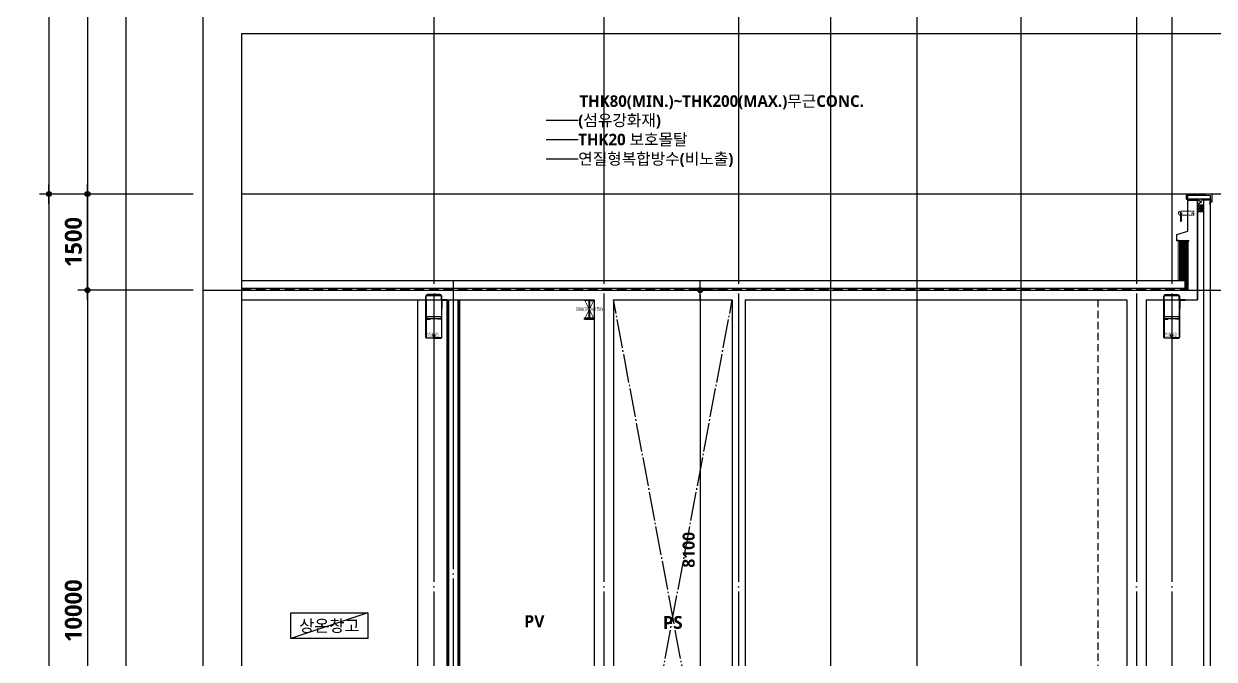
# Model space of a CAD drawing. Header units: millimetres. Extents: x 0 to 356400, y 0 to 68257.
# Drawn here: x 145533 to 164087, y 45943 to 55856 of the extents above; entities that cross this region are included whole.
import ezdxf
from ezdxf.enums import TextEntityAlignment as Align

# ---------------------------------------------------------------- set-up
doc = ezdxf.new("R2010")
doc.units = ezdxf.units.MM
doc.header["$LTSCALE"] = 75
for name, pattern in [('CEN', [62, 60, -1, 0, -1]), ('HID', [2.3, 1.5, -0.8]), ('HIDDEN', [0.375, 0.25, -0.125]), ('STD_HIDDEN', [3, 2, -1]), ('STD_SHAFT', [7.3, 6, -0.5, 0.3, -0.5]), ('XR-단면도$0$HID', [2, 1.1, -0.9])]:
    doc.linetypes.add(name, pattern=pattern)
doc.layers.get('Defpoints').update_dxf_attribs({"color": 161})
for name, color, linetype in [('##좌굴방지', 6, 'Continuous'), ('A-ANNO-GRA2', 4, 'Continuous'), ('A-ANNO-LEAD', 4, 'Continuous'), ('A-ANNO-TEXT1', 7, 'Continuous'), ('A-CEN', 1, 'CEN'), ('A-CONC-LIN1', 2, 'Continuous'), ('A-DETL-WPRO-TYP2', 5, 'STD_HIDDEN'), ('A-FLOR-GW', 6, 'Continuous'), ('A-FLOR-OPEN-BELO', 6, 'STD_SHAFT'), ('A-SECT-ELEV', 8, 'Continuous'), ('A-SECT-MATR1', 4, 'Continuous'), ('A-ST-AXIS-CEN', 252, 'CEN'), ('A-ST-AXIS-DIM', 7, 'Continuous'), ('A-ST-CONC', 2, 'Continuous'), ('A-WALL-DRY1', 7, 'Continuous'), ('A-XXXX-SOLD', 252, 'Continuous'), ('ELE3', 4, 'Continuous'), ('주단면도-1$0$A-FIN-TYP1', 6, 'Continuous'), ('주단면도-1$0$A-ST-CONC', 2, 'Continuous'), ('철골', 2, 'Continuous')]:
    doc.layers.add(name, color=color, linetype=linetype)
for name, color, linetype, lineweight in [('A-CONC-LIN2', 7, 'Continuous', 25), ('A-SECT-LIN2', 6, 'Continuous', 20), ('A-WAXM-BLOC', 3, 'Continuous', 25), ('A-WAXM-PANL', 6, 'Continuous', 20), ('A-XXXX-COAT', 8, 'Continuous', 18), ('A-XXXX-FIN2', 6, 'Continuous', 20), ('A-XXXX-HATC', 8, 'Continuous', 18), ('A-XXXX-HID', 8, 'HIDDEN', 18), ('A-XXXX-INSL2', 8, 'Continuous', 18), ('A-XXXX-STL', 3, 'Continuous', 25), ('XR-단면도$0$A-DWXK-OPEN', 1, 'XR-단면도$0$HID', 15), ('XR-단면도$0$A-SECT-LIN2', 6, 'Continuous', 20), ('XR-단면도$0$A-SECT-LIN3', 255, 'Continuous', 18)]:
    doc.layers.add(name, color=color, linetype=linetype, lineweight=lineweight)
doc.layers.add('A-XXXX-NPLT', color=144, linetype='Continuous', lineweight=15, plot=False)
for name, color, linetype, plot in [('Defpoint', 161, 'Continuous', False), ('G(그리드1)', 185, 'Continuous', False), ('G(그리드2)', 235, 'Continuous', False)]:
    doc.layers.add(name, color=color, linetype=linetype, plot=plot)
doc.styles.add('2020음성 1차', font='NanumGothicBold.ttf')
doc.styles.add('SH_대대리576', font='')
doc.styles.add('SH_진천_나눔', font='NanumGothicBold.ttf')
doc.styles.get("Standard").update_dxf_attribs({"font": 'arial.ttf'})
doc.styles.add('맑은고딕', font='malgun.ttf')
doc.styles.add('성본리_나눔BO', font='')
doc.styles.get('SH_대대리576').set_extended_font_data('NanumGothic', bold=True)
doc.styles.get('성본리_나눔BO').set_extended_font_data('NanumGothic', bold=True)
doc.dimstyles.new('SHP 75', dxfattribs={"dimscale": 75, "dimtxt": 3.5, "dimasz": 1, "dimexe": 2, "dimexo": 2, "dimgap": 1, "dimtad": 1, "dimdec": 0, "dimzin": 0, "dimdsep": 46, "dimtxsty": 'SH_대대리576', "dimblk": 'DIMDOT', "dimcen": 0.09, "dimclrd": 256, "dimclre": 256, "dimclrt": 3, "dimadec": 0, "dimazin": 1, "dimtfac": 1, "dimtdec": 0, "dimtix": 1, "dimtmove": 2, "dimatfit": 0, "dimldrblk": 'DIMDOT', "dimfxl": 1, "dimtfillclr": 3, "dimtolj": 1, "dimtzin": 0, "dimlwd": -1, "dimlwe": -1, "dimarcsym": 0})
doc.dimstyles.new('SHP 75 (in)', dxfattribs={"dimscale": 75, "dimtxt": 2.5, "dimasz": 1, "dimexe": 2, "dimexo": 2, "dimgap": 1, "dimtad": 1, "dimdec": 0, "dimzin": 0, "dimdsep": 46, "dimtxsty": 'SH_대대리576', "dimblk": 'DIMDOT', "dimblk1": 'NONE', "dimblk2": 'DIMDOT', "dimcen": 0.09, "dimclrd": 256, "dimclre": 256, "dimclrt": 3, "dimadec": 0, "dimazin": 1, "dimtfac": 1, "dimtdec": 0, "dimtix": 1, "dimtmove": 2, "dimatfit": 0, "dimldrblk": 'DIMDOT', "dimfxl": 1, "dimtfillclr": 3, "dimtolj": 1, "dimtzin": 0, "dimlwd": -1, "dimlwe": -1, "dimarcsym": 0})
pattern_1 = [(45, (-6816.6069, -6684.5902), (-0.25, 0.25), [])]
pattern_2 = [(45, (-6816.6069, -6684.5902), (-0.25, 0.25), [])]

# ---------------------------------------------------------------- blocks, each defined once
blk = doc.blocks.new('DIMDOT')
at = {"color": 0}
blk.add_line((-2, 0), (2, 0), dxfattribs=at)
for radius in [0.5, 0.25]:
    blk.add_circle((0, 0), radius, dxfattribs=at)
blk = doc.blocks.new('*D2468')
at = {"layer": 'A-ST-AXIS-DIM'}
for p, q in [((148175, 51700), (146375, 51700)), ((146525, 51625), (146525, 41775)), ((148175, 41700), (146375, 41700))]:
    blk.add_line(p, q, dxfattribs=at)
at = {"layer": 'Defpoints', "color": 0}
for p in [(148325, 51700), (146525, 41700), (148325, 41700)]:
    blk.add_point(p, dxfattribs=at)
at = {"layer": 'A-ST-AXIS-DIM', "linetype": 'ByBlock', "xscale": 75, "yscale": 75, "zscale": 75}
for p, rotation in [((146525, 51700), 90), ((146525, 41700), 270)]:
    blk.add_blockref('DIMDOT', p, dxfattribs=dict(at, rotation=rotation))
at = {"layer": 'A-ST-AXIS-DIM', "color": 3, "insert": (146306, 46700), "char_height": 262.5, "attachment_point": 5, "rotation": 90, "style": 'SH_진천_나눔'}
blk.add_mtext('\\A1;10000', dxfattribs=at)
blk = doc.blocks.new('*D2474')
at = {"layer": 'A-ST-AXIS-DIM'}
for p, q in [((148175, 53200), (145775, 53200)), ((145925, 53125), (145925, 22775)), ((148175, 22700), (145775, 22700))]:
    blk.add_line(p, q, dxfattribs=at)
at = {"layer": 'Defpoints', "color": 0}
for p in [(148325, 53200), (145925, 22700), (148325, 22700)]:
    blk.add_point(p, dxfattribs=at)
at = {"layer": 'A-ST-AXIS-DIM', "linetype": 'ByBlock', "xscale": 75, "yscale": 75, "zscale": 75}
for p, rotation in [((145925, 53200), 90), ((145925, 22700), 270)]:
    blk.add_blockref('DIMDOT', p, dxfattribs=dict(at, rotation=rotation))
at = {"layer": 'A-ST-AXIS-DIM', "color": 3, "insert": (145705.14027, 37950), "char_height": 262.5, "attachment_point": 5, "rotation": 90, "style": 'SH_진천_나눔'}
blk.add_mtext('\\A1;30500', dxfattribs=at)
blk = doc.blocks.new('*D2642')
at = {"layer": 'A-ST-AXIS-DIM'}
for p, q in [((148175, 53200), (146375, 53200)), ((146525, 51775), (146525, 53125)), ((148175, 51700), (146375, 51700))]:
    blk.add_line(p, q, dxfattribs=at)
at = {"layer": 'Defpoints', "color": 0}
for p in [(146525, 53200), (148325, 53200), (148325, 51700)]:
    blk.add_point(p, dxfattribs=at)
at = {"layer": 'A-ST-AXIS-DIM', "linetype": 'ByBlock', "xscale": 75, "yscale": 75, "zscale": 75}
for p, rotation in [((146525, 53200), 90), ((146525, 51700), 270)]:
    blk.add_blockref('DIMDOT', p, dxfattribs=dict(at, rotation=rotation))
at = {"layer": 'A-ST-AXIS-DIM', "color": 3, "insert": (146306, 52450), "char_height": 262.5, "attachment_point": 5, "rotation": 90, "style": 'SH_진천_나눔'}
blk.add_mtext('\\A1;1500', dxfattribs=at)
blk = doc.blocks.new('*D3602')
at = {"layer": 'A-ST-AXIS-DIM'}
for p, q in [((156425, 51700), (155925, 51700)), ((156075, 51625), (156075, 43675)), ((156425, 43600), (155925, 43600))]:
    blk.add_line(p, q, dxfattribs=at)
at = {"layer": 'Defpoints', "color": 0}
for p in [(156575, 51700), (156075, 43600), (156575, 43600)]:
    blk.add_point(p, dxfattribs=at)
at = {"layer": 'A-ST-AXIS-DIM', "linetype": 'ByBlock', "xscale": 75, "yscale": 75, "zscale": 75}
for p, rotation in [((156075, 51700), 90), ((156075, 43600), 270)]:
    blk.add_blockref('DIMDOT', p, dxfattribs=dict(at, rotation=rotation))
at = {"layer": 'A-ST-AXIS-DIM', "color": 3, "insert": (155897, 47650), "char_height": 187.5, "attachment_point": 5, "rotation": 90, "style": 'SH_대대리576'}
blk.add_mtext('\\A1;8100', dxfattribs=at)
blk = doc.blocks.new('_None')
blk = doc.blocks.new('G$C21FA9DC6')
at = {"layer": 'A-XXXX-NPLT'}
for p, q in [((135, 300), (285, 0)), ((135, 0), (285, 300))]:
    blk.add_line(p, q, dxfattribs=at)
at = {"layer": '철골', "ltscale": 3}
for p, q in [((135, 300), (285, 300)), ((135, 300), (135, 287)), ((206, 287), (135, 287)), ((206, 13), (206, 287)), ((214, 13), (214, 287)), ((214, 287), (285, 287)), ((285, 300), (285, 287)), ((206, 13), (135, 13)), ((135, 0), (135, 13)), ((135, 0), (285, 0)), ((285, 13), (214, 13)), ((285, 0), (285, 13))]:
    blk.add_line(p, q, dxfattribs=at)
at = {"layer": 'A-XXXX-NPLT', "style": '맑은고딕'}
blk.add_text('SB0(300x150)', height=50, dxfattribs=at).set_placement((206, 150), align=Align.MIDDLE)
blk = doc.blocks.new('G$CAE72A2D7')
h = blk.add_hatch()
h.set_pattern_fill('ANSI31', color=252, scale=0.1, angle=45, style=0)
h.set_pattern_definition(pattern_1)
h.paths.add_polyline_path([(84, 594), (84, 629), (90, 629), (90, 594)])
h = blk.add_hatch()
h.set_pattern_fill('ANSI31', color=252, scale=0.1, angle=45, style=0)
h.set_pattern_definition(pattern_1)
h.paths.add_polyline_path([(184, 675), (234, 675), (234, 669), (184, 669)])
h = blk.add_hatch()
h.set_pattern_fill('ANSI31', color=252, scale=0.1, angle=45, style=0)
h.set_pattern_definition(pattern_1)
h.paths.add_polyline_path([(334, 594), (334, 629), (328, 629), (328, 594)])
at = {"layer": '##좌굴방지'}
for points in [[(328, 302), (90, 302), (90, 296), (150, 296), (150, 302)], [(98, 302), (98, 342), (320, 342), (320, 302)], [(328, 302), (328, 296), (268, 296), (268, 302)]]:
    blk.add_lwpolyline(points, dxfattribs=at)
at = {"color": 2, "linetype": 'Continuous'}
for p, q in [((84, 594), (84, 654)), ((84, 594), (90, 594)), ((90, 594), (90, 654)), ((105, 675), (313, 675)), ((105, 669), (313, 669)), ((328, 594), (328, 654)), ((334, 594), (328, 594)), ((334, 594), (334, 654))]:
    blk.add_line(p, q, dxfattribs=at)
at = {"color": 7, "linetype": 'Continuous'}
for p, q in [((84, 575), (84, 465)), ((334, 575), (334, 465))]:
    blk.add_line(p, q, dxfattribs=at)
at = {"color": 3, "linetype": 'Continuous'}
for p, q in [((109, 675), (109, 687)), ((109, 687), (309, 687)), ((109, 675), (309, 675)), ((309, 675), (309, 687))]:
    blk.add_line(p, q, dxfattribs=at)
at = {"color": 2, "linetype": 'Continuous'}
for points in [[(191, 54), (196, 56), (208, 24, -0.520567), (191, 0), (102, 0, -0.414214), (84, 18), (84, 580, 0.413373), (70, 594), (0, 594), (0, 600), (70, 600, -0.413938), (90, 580), (90, 18, 0.414214), (102, 6), (191, 6, 0.520567), (202, 22)], [(227, 54), (222, 56), (210, 24, 0.520567), (227, 0), (316, 0, 0.414214), (334, 18), (334, 580, -0.413373), (348, 594), (418, 594), (418, 600), (348, 600, 0.413938), (328, 580), (328, 18, -0.414214), (316, 6), (227, 6, -0.520567), (216, 22)]]:
    blk.add_lwpolyline(points, format="xyb", close=True, dxfattribs=at)
for centre, radius, start, end in [((105, 654), 21, 90, 180), ((105, 654), 15, 90, 180), ((313, 654), 21, 0, 90), ((313, 654), 15, 0, 90)]:
    blk.add_arc(centre, radius, start, end, dxfattribs=at)
at = {"layer": 'Defpoint', "linetype": 'Continuous'}
for s, p in [('AG1B (R)', (102, 73)), ('250 X 750', (102, 33))]:
    blk.add_text(s, height=30, dxfattribs=at).set_placement(p, align=Align.MIDDLE_LEFT)
blk = doc.blocks.new('G$C6436FE37')
h = blk.add_hatch()
h.set_pattern_fill('ANSI31', color=252, scale=0.1, angle=45, style=0)
h.set_pattern_definition(pattern_2)
h.paths.add_polyline_path([(84, 594), (84, 629), (90, 629), (90, 594)])
h = blk.add_hatch()
h.set_pattern_fill('ANSI31', color=252, scale=0.1, angle=45, style=0)
h.set_pattern_definition(pattern_2)
h.paths.add_polyline_path([(184, 675), (234, 675), (234, 669), (184, 669)])
h = blk.add_hatch()
h.set_pattern_fill('ANSI31', color=252, scale=0.1, angle=45, style=0)
h.set_pattern_definition(pattern_2)
h.paths.add_polyline_path([(334, 594), (334, 629), (328, 629), (328, 594)])
at = {"layer": '##좌굴방지'}
for points in [[(328, 302), (90, 302), (90, 296), (150, 296), (150, 302)], [(98, 302), (98, 342), (320, 342), (320, 302)], [(328, 302), (328, 296), (268, 296), (268, 302)]]:
    blk.add_lwpolyline(points, dxfattribs=at)
at = {"color": 2, "linetype": 'Continuous'}
for p, q in [((84, 594), (84, 654)), ((84, 594), (90, 594)), ((90, 594), (90, 654)), ((105, 675), (313, 675)), ((105, 669), (313, 669)), ((328, 594), (328, 654)), ((334, 594), (328, 594)), ((334, 594), (334, 654))]:
    blk.add_line(p, q, dxfattribs=at)
at = {"color": 7, "linetype": 'Continuous'}
for p, q in [((84, 575), (84, 465)), ((334, 575), (334, 465))]:
    blk.add_line(p, q, dxfattribs=at)
at = {"color": 3, "linetype": 'Continuous'}
for p, q in [((109, 675), (109, 684)), ((109, 684), (309, 684)), ((109, 675), (309, 675)), ((309, 675), (309, 684))]:
    blk.add_line(p, q, dxfattribs=at)
at = {"color": 2, "linetype": 'Continuous'}
for points in [[(191, 54), (196, 56), (208, 24, -0.520567), (191, 0), (102, 0, -0.414214), (84, 18), (84, 580, 0.413373), (70, 594), (0, 594), (0, 600), (70, 600, -0.413938), (90, 580), (90, 18, 0.414214), (102, 6), (191, 6, 0.520567), (202, 22)], [(227, 54), (222, 56), (210, 24, 0.520567), (227, 0), (316, 0, 0.414214), (334, 18), (334, 580, -0.413373), (348, 594), (418, 594), (418, 600), (348, 600, 0.413938), (328, 580), (328, 18, -0.414214), (316, 6), (227, 6, -0.520567), (216, 22)]]:
    blk.add_lwpolyline(points, format="xyb", close=True, dxfattribs=at)
for centre, radius, start, end in [((105, 654), 21, 90, 180), ((105, 654), 15, 90, 180), ((313, 654), 21, 0, 90), ((313, 654), 15, 0, 90)]:
    blk.add_arc(centre, radius, start, end, dxfattribs=at)
at = {"layer": 'Defpoint', "linetype": 'Continuous'}
for s, p in [('AG2A (R)', (102, 73)), ('250 X 750', (102, 33))]:
    blk.add_text(s, height=30, dxfattribs=at).set_placement(p, align=Align.MIDDLE_LEFT)

msp = doc.modelspace()

# ---------------------------------------------------------------- hatches: boundary and pattern name
at = {"layer": 'A-XXXX-HATC'}
h = msp.add_hatch(dxfattribs=at)
h.set_pattern_fill('ANSI37', color=256, scale=100, angle=180)
h.set_pattern_definition([(45, (103940.113, -108490), (-8.8388348, 8.8388348), []), (135, (103940.113, -108490), (-8.8388348, -8.8388348), [])])
h.paths.add_polyline_path([(163655, 51850), (163635, 51850), (163635, 51730), (163655, 51750)])
at = {"layer": 'A-XXXX-SOLD'}
h = msp.add_hatch(dxfattribs=at)
h.set_pattern_fill('ANSI31', color=256, scale=5, angle=180)
h.set_pattern_definition([(45, (19343.218, -272490), (-11.22532015, 11.22532015), [])])
h.paths.add_polyline_path([(163545, 52470), (163635, 52470), (163635, 51850), (163545, 51850)])

# ---------------------------------------------------------------- linework, layer by layer
at = {"layer": 'A-ANNO-GRA2'}
msp.add_lwpolyline([(149696.2, 46666.5), (150896.2, 46666.5), (150896.2, 46268.3), (149696.2, 46268.3)], close=True, dxfattribs=at)
at = {"layer": 'A-ANNO-LEAD'}
for p, q in [((153675, 54350), (154175, 54350)), ((153675, 54050), (154175, 54050)), ((153675, 53750), (154175, 53750))]:
    msp.add_line(p, q, dxfattribs=at)
for points in [[(153675, 51850, 0, 48, 0), (153675, 51994, 0, 0, 0), (153675, 54650, 0, 0, 0), (154175, 54650, 0, 0, 0)], [(164025, 47800, 0, 46.9, 0), (164165.6, 47800, 0, 0, 0), (165225, 47800, 0, 0, 0)]]:
    msp.add_lwpolyline(points, format="xyseb", dxfattribs=at)
at = {"layer": 'A-CEN'}
for p, q in [((154575, 56300), (154575, 9200)), ((156675, 56300), (156675, 9200)), ((162875, 56300), (162875, 9200)), ((152225, 51850), (152225, 41350)), ((148325, 51700), (166225, 51700))]:
    msp.add_line(p, q, dxfattribs=at)
at = {"layer": 'A-CONC-LIN1'}
for p, q in [((163505, 52570), (163675, 52620)), ((163505, 52470), (163505, 52570)), ((163515, 52470), (163505, 52470)), ((163525, 52475), (163515, 52475)), ((163515, 52475), (163515, 52470)), ((163525, 52470), (163525, 52475)), ((163695, 52470), (163525, 52470)), ((163675, 52460), (163695, 52470)), ((163675, 51700), (163675, 52460))]:
    msp.add_line(p, q, dxfattribs=at)
at = {"layer": 'A-CONC-LIN2'}
msp.add_line((163635, 51730), (163635, 51850), dxfattribs=at)
at = {"layer": 'A-DETL-WPRO-TYP2'}
for p, q in [((163695, 52470), (163667, 52463)), ((163667, 52463), (163667, 51744.1)), ((148925, 51715), (163637.9, 51715)), ((163637.9, 51715), (163667, 51744.1)), ((163637.9, 51715), (163667, 51744.1))]:
    msp.add_line(p, q, dxfattribs=at)
at = {"layer": 'A-FLOR-GW'}
for p, q in [((163925, 30702), (163925, 53100)), ((164025, 53175), (164025, 30702))]:
    msp.add_line(p, q, dxfattribs=at)
at = {"layer": 'A-FLOR-OPEN-BELO'}
for p, q in [((154725, 41650), (156575, 51550)), ((156575, 41650), (154725, 51550))]:
    msp.add_line(p, q, dxfattribs=at)
at = {"layer": 'A-FLOR-OPEN-BELO', "linetype": 'HID'}
msp.add_line((162275, 51550), (162275, 39933.3), dxfattribs=at)
at = {"layer": 'A-SECT-ELEV'}
msp.add_line((166225, 53200), (148925, 53200), dxfattribs=at)
at = {"layer": 'A-SECT-LIN2'}
for p, q in [((163675, 52870), (163579.5, 52870)), ((163655, 51750), (163655, 52470)), ((163635, 51730), (163655, 51750))]:
    msp.add_line(p, q, dxfattribs=at)
msp.add_lwpolyline([(163560.5, 52870, -1), (163560.5, 52930), (163675, 52930)], format="xyb", dxfattribs=at)
msp.add_lwpolyline([(163579.5, 52900, 1), (163560.5, 52900), (163560.5, 52781, 1), (163579.5, 52781)], format="xyb", close=True, dxfattribs=at)
msp.add_arc((163570, 52900), 12.4, 320.0084, 219.9916, dxfattribs=at)
at = {"layer": 'A-SECT-MATR1'}
for p, q in [((148925, 51850), (163655, 51850)), ((163655, 51850), (163655, 51746.3)), ((163655, 51850), (163655, 51746.3)), ((148925, 51730), (163638.7, 51730)), ((163638.7, 51730), (163655, 51746.3)), ((163638.7, 51730), (163655, 51746.3))]:
    msp.add_line(p, q, dxfattribs=at)
at = {"layer": 'A-ST-AXIS-CEN'}
for p, q in [((151925, 56300), (151925, 9200)), ((163425, 56300), (163425, 9200))]:
    msp.add_line(p, q, dxfattribs=at)
at = {"layer": 'A-ST-CONC'}
for p, q in [((163825, 53100), (163675, 53100)), ((163825, 53100), (163825, 51550)), ((163825, 53100), (163825, 51550)), ((163675, 51700), (163675, 51930.6)), ((148925, 51700), (163675, 51700)), ((148925, 51550), (154425, 51550)), ((154425, 51550), (154425, 41550)), ((154725, 51550), (154725, 41650)), ((154725, 51550), (156575, 51550)), ((156575, 51550), (156575, 41650)), ((156775, 51550), (156775, 41650)), ((156775, 51550), (162725, 51550)), ((162725, 51550), (162725, 39883.3)), ((163025, 51550), (163825, 51550))]:
    msp.add_line(p, q, dxfattribs=at)
msp.add_lwpolyline([(163025, 51550), (163025, 41550)], dxfattribs=at)
at = {"layer": 'A-WALL-DRY1'}
for p, q in [((152125, 51550), (152125, 41800)), ((152137.5, 51550), (152137.5, 41800)), ((152150, 51550), (152150, 41800)), ((152300, 51550), (152300, 41800)), ((152312.5, 51550), (152312.5, 41800)), ((152325, 51550), (152325, 41800))]:
    msp.add_line(p, q, dxfattribs=at)
at = {"layer": 'A-WAXM-BLOC'}
for p, q in [((163545, 52470), (163545, 51850)), ((163545, 52450), (163635, 52450)), ((163545, 52390), (163635, 52390)), ((163545, 52330), (163635, 52330)), ((163635, 52470), (163635, 51850)), ((163545, 52270), (163635, 52270)), ((163545, 52210), (163635, 52210)), ((163545, 52150), (163635, 52150)), ((163545, 52090), (163635, 52090)), ((163545, 52030), (163635, 52030)), ((163545, 51970), (163635, 51970)), ((163545, 51910), (163635, 51910))]:
    msp.add_line(p, q, dxfattribs=at)
at = {"layer": 'A-WAXM-PANL'}
for p, q in [((163675, 53125), (163675, 53175)), ((163675, 53175), (164025, 53175)), ((164025, 53125), (163675, 53125)), ((164025, 53125), (164025, 53175))]:
    msp.add_line(p, q, dxfattribs=at)
at = {"layer": 'A-XXXX-COAT'}
for p, q in [((163672.6, 53101.4), (163672.6, 53100.6)), ((163673, 53101.4), (163672.6, 53101.4)), ((163672.6, 53094.6), (163672.6, 53095.5)), ((163673, 53094.6), (163672.6, 53094.6)), ((163673, 53099.8), (163673, 53101.4)), ((163673, 53096.3), (163673, 53099.8)), ((163683.5, 53099.8), (163673, 53099.8)), ((163673, 53096.3), (163673, 53094.6)), ((163673, 53096.3), (163683.5, 53096.3)), ((163683.5, 53096.3), (163683.5, 53099.8)), ((163881.5, 53107.3), (163884, 53109.8)), ((163885.2, 53107.3), (163881.5, 53107.3)), ((163881.5, 53107.3), (163884, 53104.8)), ((163884, 53109.8), (163925, 53109.8)), ((163888, 53105.2), (163884, 53104.8)), ((163925, 53104.8), (163884, 53104.8)), ((163885.2, 53107.3), (163888.9, 53109.6)), ((163890.6, 53108.1), (163888, 53105.2)), ((163888.9, 53109.6), (163890.6, 53108.1)), ((163891.5, 53110.8), (163890.5, 53109.8)), ((163891.5, 53103.8), (163890.5, 53104.8)), ((163925, 53110.8), (163891.5, 53110.8)), ((163925, 53103.8), (163891.5, 53103.8)), ((163924.8, 53109.8), (164025, 53109.8)), ((163924.8, 53104.8), (164025, 53104.8)), ((163925, 53110.8), (163925, 53103.8)), ((164025, 53097.3), (164025, 53117.3)), ((164027, 53117.3), (164025, 53117.3)), ((164027, 53097.3), (164025, 53097.3)), ((164027, 53117.3), (164027, 53097.3)), ((164027.5, 53112.3), (164027, 53112.3)), ((164027, 53102.3), (164027.5, 53102.3)), ((164028, 53111.3), (164028, 53111.8)), ((164028, 53111.3), (164028, 53103.3)), ((164032.5, 53111.3), (164028, 53111.3)), ((164032.5, 53109.8), (164028, 53109.8)), ((164032.5, 53104.8), (164028, 53104.8)), ((164028, 53103.3), (164032.5, 53103.3)), ((164028, 53102.8), (164028, 53103.3)), ((164032.5, 53109.8), (164033, 53110.3)), ((164032.5, 53109.8), (164032.9, 53109.4)), ((164032.5, 53104.8), (164032.9, 53105.1)), ((164032.5, 53104.8), (164032.9, 53104.4)), ((164033, 53110.8), (164033, 53110.3)), ((164033, 53105.5), (164033, 53109.1)), ((164033, 53103.8), (164033, 53104.1)), ((164016.5, 53043.5), (164016.5, 53047)), ((164016.5, 53047), (164027, 53047)), ((164027, 53043.5), (164016.5, 53043.5)), ((164027, 53048.7), (164027.4, 53048.7)), ((164027, 53047), (164027, 53048.7)), ((164027, 53043.5), (164027, 53047)), ((164027, 53043.5), (164027, 53041.9)), ((164027, 53041.9), (164027.4, 53041.9)), ((164027.4, 53048.7), (164027.4, 53047.8)), ((164027.4, 53041.9), (164027.4, 53042.7))]:
    msp.add_line(p, q, dxfattribs=at)
for points in [[(163671.6, 53098.5), (163671.6, 53097.6), (163670.4, 53097.6, 0.3279734), (163672.6, 53095.5), (163672.6, 53098), (163672.6, 53100.6, 0.3279734), (163670.4, 53098.5)], [(164028.4, 53045.7), (164028.4, 53044.8), (164029.6, 53044.8, -0.3279734), (164027.4, 53042.7), (164027.4, 53045.3), (164027.4, 53047.8, -0.3279734), (164029.6, 53045.7)]]:
    msp.add_lwpolyline(points, format="xyb", close=True, dxfattribs=at)
for points in [[(163683.5, 53096.9), (163684.8, 53096.9), (163686, 53098), (163684.8, 53099.2), (163683.5, 53099.2)], [(164016.5, 53044.1), (164015.2, 53044.1), (164014, 53045.3), (164015.2, 53046.4), (164016.5, 53046.4)]]:
    msp.add_lwpolyline(points, dxfattribs=at)
for centre, start, end in [((164027.5, 53111.8), 0, 90), ((164027.5, 53102.8), 270, 0), ((164032.5, 53110.8), 0, 90), ((164032.5, 53103.8), 270, 0), ((164032.5, 53109.1), 0, 45), ((164032.5, 53105.5), 315, 0), ((164032.5, 53104.1), 0, 45)]:
    msp.add_arc(centre, 0.5, start, end, dxfattribs=at)
at = {"layer": 'A-XXXX-FIN2'}
msp.add_line((163525, 52470), (163525, 51850), dxfattribs=at)
at = {"layer": 'A-XXXX-HID', "linetype": 'HIDDEN'}
msp.add_lwpolyline([(163675, 52930), (163768, 52930), (163768, 52870), (163675, 52870)], dxfattribs=at)
at = {"layer": 'A-XXXX-HID'}
msp.add_lwpolyline([(163675, 52870), (163675, 52930)], dxfattribs=at)
at = {"layer": 'A-XXXX-HID', "linetype": 'HIDDEN'}
msp.add_circle((163742.7, 52900), 6.5, dxfattribs=at)
at = {"layer": 'A-XXXX-INSL2'}
for p, q in [((163825, 52925), (163925, 52925)), ((163825, 52920), (163925, 52920)), ((163837.5, 53025), (163843, 53023)), ((163837.5, 52975), (163843, 52973)), ((163846.5, 53012.5), (163838.5, 52987.5)), ((163838.5, 52987.5), (163838.5, 52982)), ((163838.5, 52982), (163842, 52977)), ((163846.5, 52962.5), (163838.5, 52937.5)), ((163838.5, 52937.5), (163838.5, 52932)), ((163838.5, 52932), (163842, 52927)), ((163842, 52977), (163847.5, 52975)), ((163842, 52927), (163847.5, 52925)), ((163843, 53023), (163846.5, 53018)), ((163843, 52973), (163846.5, 52968)), ((163846.5, 53018), (163846.5, 53012.5)), ((163846.5, 52968), (163846.5, 52962.5)), ((163847.5, 52975), (163853, 52977)), ((163847.5, 52925), (163853, 52927)), ((163848.5, 53018), (163852, 53023)), ((163848.5, 53012.5), (163848.5, 53018)), ((163856.5, 52987.5), (163848.5, 53012.5)), ((163848.5, 52968), (163852, 52973)), ((163848.5, 52962.5), (163848.5, 52968)), ((163856.5, 52937.5), (163848.5, 52962.5)), ((163852, 53023), (163857.5, 53025)), ((163852, 52973), (163857.5, 52975)), ((163853, 52977), (163856.5, 52982)), ((163853, 52927), (163856.5, 52932)), ((163856.5, 52982), (163856.5, 52987.5)), ((163856.5, 52932), (163856.5, 52937.5)), ((163857.5, 53025), (163863, 53023)), ((163857.5, 52975), (163863, 52973)), ((163866.5, 53012.5), (163858.5, 52987.5)), ((163858.5, 52987.5), (163858.5, 52982)), ((163858.5, 52982), (163862, 52977)), ((163866.5, 52962.5), (163858.5, 52937.5)), ((163858.5, 52937.5), (163858.5, 52932)), ((163858.5, 52932), (163862, 52927)), ((163862, 52977), (163867.5, 52975)), ((163862, 52927), (163867.5, 52925)), ((163863, 53023), (163866.5, 53018)), ((163863, 52973), (163866.5, 52968)), ((163866.5, 53018), (163866.5, 53012.5)), ((163866.5, 52968), (163866.5, 52962.5)), ((163867.5, 52975), (163873, 52977)), ((163867.5, 52925), (163873, 52927)), ((163868.5, 53018), (163872, 53023)), ((163868.5, 53012.5), (163868.5, 53018)), ((163876.5, 52987.5), (163868.5, 53012.5)), ((163868.5, 52968), (163872, 52973)), ((163868.5, 52962.5), (163868.5, 52968)), ((163876.5, 52937.5), (163868.5, 52962.5)), ((163872, 53023), (163877.5, 53025)), ((163872, 52973), (163877.5, 52975)), ((163873, 52977), (163876.5, 52982)), ((163873, 52927), (163876.5, 52932)), ((163876.5, 52982), (163876.5, 52987.5)), ((163876.5, 52932), (163876.5, 52937.5)), ((163877.5, 53025), (163883, 53023)), ((163877.5, 52975), (163883, 52973)), ((163886.5, 53012.5), (163878.5, 52987.5)), ((163878.5, 52987.5), (163878.5, 52982)), ((163878.5, 52982), (163882, 52977)), ((163886.5, 52962.5), (163878.5, 52937.5)), ((163878.5, 52937.5), (163878.5, 52932)), ((163878.5, 52932), (163882, 52927)), ((163882, 52977), (163887.5, 52975)), ((163882, 52927), (163887.5, 52925)), ((163883, 53023), (163886.5, 53018)), ((163883, 52973), (163886.5, 52968)), ((163886.5, 53018), (163886.5, 53012.5)), ((163886.5, 52968), (163886.5, 52962.5)), ((163887.5, 52975), (163893, 52977)), ((163887.5, 52925), (163893, 52927)), ((163888.5, 53018), (163892, 53023)), ((163888.5, 53012.5), (163888.5, 53018)), ((163896.5, 52987.5), (163888.5, 53012.5)), ((163888.5, 52968), (163892, 52973)), ((163888.5, 52962.5), (163888.5, 52968)), ((163896.5, 52937.5), (163888.5, 52962.5)), ((163892, 53023), (163897.5, 53025)), ((163892, 52973), (163897.5, 52975)), ((163893, 52977), (163896.5, 52982)), ((163893, 52927), (163896.5, 52932)), ((163896.5, 52982), (163896.5, 52987.5)), ((163896.5, 52932), (163896.5, 52937.5)), ((163897.5, 53025), (163903, 53023)), ((163897.5, 52975), (163903, 52973)), ((163906.5, 53012.5), (163898.5, 52987.5)), ((163898.5, 52987.5), (163898.5, 52982)), ((163898.5, 52982), (163902, 52977)), ((163906.5, 52962.5), (163898.5, 52937.5)), ((163898.5, 52937.5), (163898.5, 52932)), ((163898.5, 52932), (163902, 52927)), ((163902, 52977), (163907.5, 52975)), ((163902, 52927), (163907.5, 52925)), ((163903, 53023), (163906.5, 53018)), ((163903, 52973), (163906.5, 52968)), ((163906.5, 53018), (163906.5, 53012.5)), ((163906.5, 52968), (163906.5, 52962.5)), ((163907.5, 52975), (163913, 52977)), ((163907.5, 52925), (163913, 52927)), ((163908.5, 53018), (163912, 53023)), ((163908.5, 53012.5), (163908.5, 53018)), ((163916.5, 52987.5), (163908.5, 53012.5)), ((163908.5, 52968), (163912, 52973)), ((163908.5, 52962.5), (163908.5, 52968)), ((163916.5, 52937.5), (163908.5, 52962.5)), ((163912, 53023), (163917.5, 53025)), ((163912, 52973), (163917.5, 52975)), ((163913, 52977), (163916.5, 52982)), ((163913, 52927), (163916.5, 52932)), ((163916.5, 52982), (163916.5, 52987.5)), ((163916.5, 52932), (163916.5, 52937.5)), ((163917.5, 53025), (163923, 53023)), ((163917.5, 52975), (163923, 52973)), ((163925, 53007.8), (163918.5, 52987.5)), ((163918.5, 52987.5), (163918.5, 52982)), ((163918.5, 52982), (163922, 52977)), ((163925, 52957.8), (163918.5, 52937.5)), ((163918.5, 52937.5), (163918.5, 52932)), ((163918.5, 52932), (163922, 52927)), ((163922, 52977), (163925, 52975.9)), ((163922, 52927), (163925, 52925.9)), ((163923, 53023), (163925, 53020.1)), ((163923, 52973), (163925, 52970.1))]:
    msp.add_line(p, q, dxfattribs=at)
at = {"layer": 'A-XXXX-STL'}
for p, q in [((164057, 53200), (163653, 53180)), ((163653, 53180), (163653, 53120)), ((163653, 53120), (163673, 53120)), ((164055, 53198), (163655, 53178)), ((163655, 53178), (163655, 53122)), ((163655, 53122), (163675, 53122)), ((163673, 53120), (163673, 53090)), ((163673, 53090), (163675, 53090)), ((163675, 53122), (163675, 53090)), ((164025, 53040), (164025, 53082)), ((164025, 53082), (164055, 53082)), ((164027, 53040), (164027, 53080)), ((164027, 53080), (164057, 53080)), ((164055, 53082), (164055, 53198)), ((164057, 53080), (164057, 53200)), ((164027, 53040), (164025, 53040))]:
    msp.add_line(p, q, dxfattribs=at)
at = {"layer": 'ELE3'}
for p, q in [((151671, 51550), (151671, 41700)), ((152325, 51550), (152325, 41700))]:
    msp.add_line(p, q, dxfattribs=at)
at = {"layer": 'G(그리드1)'}
for points in [[(168625, 58700), (145925, 58700), (145925, 7400), (168625, 7400)], [(168025, 58100), (146525, 58100), (146525, 8000), (168025, 8000)], [(167425, 57500), (147125, 57500), (147125, 8600), (167425, 8600)], [(166225, 56300), (148325, 56300), (148325, 9200), (166225, 9200)]]:
    msp.add_lwpolyline(points, close=True, dxfattribs=at)
at = {"layer": 'G(그리드2)'}
for p, q in [((158105, 56300), (158105, 7400)), ((159455, 56300), (159455, 7400)), ((161075, 56300), (161075, 7400)), ((150896.2, 46666.5), (149696.2, 46268.3))]:
    msp.add_line(p, q, dxfattribs=at)
msp.add_lwpolyline([(165625, 55700), (148925, 55700), (148925, 9800), (165625, 9800)], close=True, dxfattribs=at)
at = {"layer": 'XR-단면도$0$A-DWXK-OPEN'}
for p, q in [((163830, 53119.6), (163920, 53030.4)), ((163830, 53030.4), (163920, 53119.6))]:
    msp.add_line(p, q, dxfattribs=at)
at = {"layer": 'XR-단면도$0$A-SECT-LIN2'}
for p, q in [((163975, 53125), (163825, 53125)), ((163925, 53025), (163925, 53125)), ((163825, 53025), (163925, 53025))]:
    msp.add_line(p, q, dxfattribs=at)
at = {"layer": 'XR-단면도$0$A-SECT-LIN3'}
for p, q in [((163920, 53120), (163830, 53120)), ((163830, 53030.4), (163830, 53119.6)), ((163920, 53030), (163920, 53120)), ((163830, 53030), (163920, 53030))]:
    msp.add_line(p, q, dxfattribs=at)
at = {"layer": '주단면도-1$0$A-FIN-TYP1'}
msp.add_line((163645, 51700), (163675, 51730), dxfattribs=at)
at = {"layer": '주단면도-1$0$A-ST-CONC'}
for p, q in [((163675, 52620), (163675, 53125)), ((163825, 51550), (163825, 53125)), ((163675, 52460), (163675, 51700))]:
    msp.add_line(p, q, dxfattribs=at)
msp.add_lwpolyline([(163675, 53125), (163825, 53125)], dxfattribs=at)

# ---------------------------------------------------------------- block references
for name, p in [('G$CAE72A2D7', (151716, 50950)), ('G$C6436FE37', (163216, 50950)), ('G$C21FA9DC6', (154139.6, 51250))]:
    msp.add_blockref(name, p)

# ---------------------------------------------------------------- texts
at = {"layer": 'A-ANNO-TEXT1', "style": '2020음성 1차'}
for s, p in [('THK80(MIN.)~THK200(MAX.)무근CONC. ', (154193.4, 54650)), ('(섬유강화재)', (154175, 54350)), ('THK20 보호몰탈', (154175, 54050)), ('연질형복합방수(비노출)', (154175, 53750))]:
    msp.add_text(s, height=180, dxfattribs=at).set_placement(p, align=Align.MIDDLE_LEFT)
at = {"layer": 'A-ANNO-TEXT1', "style": '성본리_나눔BO'}
for s, p in [('상온창고', (150296.2, 46467.4)), ('PV', (153491.4, 46535.5))]:
    msp.add_text(s, height=187.5, dxfattribs=at).set_placement(p, align=Align.MIDDLE)
at = {"layer": 'A-ANNO-TEXT1', "style": 'SH_진천_나눔'}
msp.add_text('PS', height=200, dxfattribs=at).set_placement((155648.3, 46517), align=Align.MIDDLE_CENTER)

# ---------------------------------------------------------------- dimensions: what is measured, and where the dimension line sits
at = {"layer": 'A-ST-AXIS-DIM'}
for base, p1, p2, angle, dimstyle, override, picture, middle in [((145925, 22700), (148325, 53200), (148325, 22700), 90, 'SHP 75', {"dimtxsty": 'SH_진천_나눔', "dimldrblk": 'DIMDOT'}, '*D2474', (145705.1, 37950)), ((146525, 53200), (148325, 51700), (148325, 53200), 270, 'SHP 75', {"dimtxsty": 'SH_진천_나눔', "dimldrblk": 'DIMDOT'}, '*D2642', (146305.7, 52450)), ((146525, 41700), (148325, 51700), (148325, 41700), 90, 'SHP 75', {"dimtxsty": 'SH_진천_나눔', "dimldrblk": 'DIMDOT'}, '*D2468', (146306.1, 46700)), ((156075, 43600), (156575, 51700), (156575, 43600), 90, 'SHP 75 (in)', {"dimtxsty": 'SH_대대리576', "dimldrblk": 'DIMDOT'}, '*D3602', (155896.5, 47650))]:
    dim = msp.add_linear_dim(base=base, p1=p1, p2=p2, angle=angle, dimstyle=dimstyle, override=override, dxfattribs=at)
    dim.commit()
    dim.dimension.update_dxf_attribs({"geometry": picture, "text_midpoint": middle})

doc.saveas('drawing.dxf')
